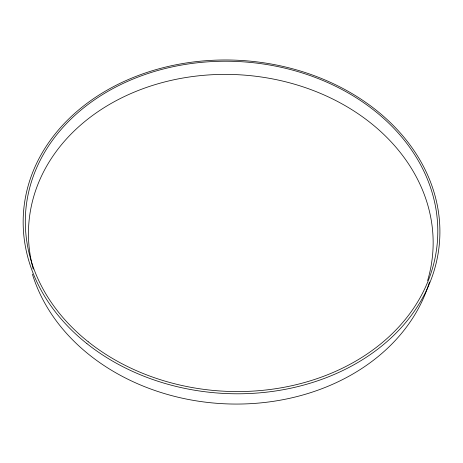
<?xml version="1.0" encoding="UTF-8"?>
<svg xmlns="http://www.w3.org/2000/svg" width="463" height="463" viewBox="0 0 463 463"><rect width="100%" height="100%" fill="white"/><g stroke="black" fill="none" stroke-linecap="round" stroke-linejoin="round"><path stroke-width="0.69" d="M429.461 281.99A204.582 165.279 3.7 0 1 231.407 404.014A204.582 165.279 3.7 0 1 32.381 274.096M33.255 269.153A202.499 163.561 3.7 0 1 232.449 74.491A202.499 163.561 3.7 0 1 427.609 280.595M86.946 343.662A208.535 166.715 3.7 0 0 433.773 271.775A208.535 166.715 3.7 0 0 173.868 65.219A208.535 166.715 3.7 0 0 86.946 343.662M88.236 341.787A206.405 164.978 3.7 0 0 431.666 271.052A206.405 164.978 3.7 0 0 174.771 66.354A206.405 164.978 3.7 0 0 88.236 341.787"/></g></svg>
